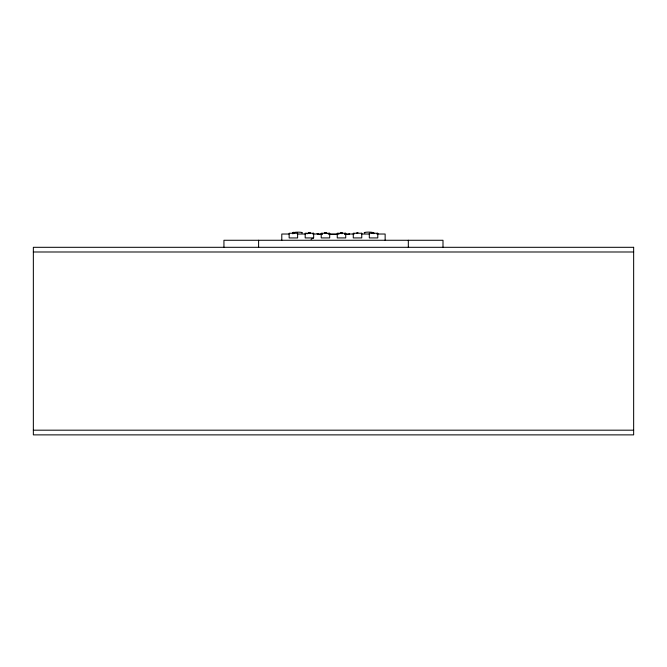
<?xml version="1.0" encoding="UTF-8"?>
<svg xmlns="http://www.w3.org/2000/svg" width="667" height="667" viewBox="0 0 667 667"><rect width="100%" height="100%" fill="white"/><g stroke="black" fill="none" stroke-linecap="round" stroke-linejoin="round"><path stroke-width="1" d="M342.179 233.425C342.179 231.391 340.078 233.458 340.804 233.542C340.212 232.124 343.038 232.583 341.988 233.767M348.791 234.417C350.642 232.833 348.057 234.325 349.541 234.409L344.689 234.417M372.745 233.383L373.57 232.583L373.879 233.708M372.72 233.233L373.403 232.675L374.07 233.233M311.055 239.336L313.515 237.927M289.028 234.025L281.791 234.025L281.791 240.27M297.299 234.025L305.561 234.025M312.798 234.025L322.103 234.025M329.331 234.025L337.602 234.025M344.839 234.025L354.135 234.025M361.372 234.025L369.643 234.025M376.872 234.025L385.142 234.025L385.142 240.27M322.294 234.417L317.4 234.409C320.043 234.092 315.216 233.325 317.851 233.7M328.914 234.417L338.061 234.417M33.35 251.993L633.65 251.993M33.35 430.182L633.65 430.182M318.009 233.85L318.251 234.425M356.737 233.383C356.512 232.191 359.63 232.116 356.737 233.417M292.671 233.467L293.088 232.616A0.975 0.892 1.8 0 1 293.989 232.616L294.405 233.467A0.9 0.9 0 0 0 293.922 232.416A0.9 0.9 0 0 0 292.805 232.716A0.9 0.9 0 0 0 292.905 233.867M442.996 247.307L442.996 240.27L223.937 240.27L223.937 247.307M408.329 240.27L408.329 247.307M258.604 240.27L258.604 247.307M364.849 233.041A4.386 0.609 0 0 1 366.133 232.233A4.386 0.609 0 0 1 372.003 232.341A4.386 0.609 0 0 1 371.744 233.167M294.222 232.475A4.386 0.609 0 0 1 300.217 232.249A4.386 0.609 0 0 1 301.817 233.083M308.713 233.016L308.713 233.45L309.721 232.433L310.305 233.45L309.922 232.658A0.892 0.817 1.1 0 0 309.096 232.658L308.713 233.075M324.746 233.033C324.429 231.858 327.347 233.442 325.905 232.675A0.85 0.775 0.6 0 0 325.112 232.675L324.746 233.066M338.628 233.708L339.186 233.767L338.628 233.708M327.922 233.658L328.523 233.733L327.914 233.667M306.503 233.558L306.295 233.642A0.9 0.9 0 0 1 307.387 233.783A0.9 0.892 48.6 0 0 306.503 233.558M297.615 233.258L289.144 233.258L289.144 237.944L297.615 237.944L297.615 233.258M313.657 233.242L305.186 233.242L305.186 237.927L313.657 237.927L313.657 233.242M329.69 233.242L321.219 233.242L321.219 237.927L329.69 237.927L329.69 233.242M345.723 233.242L337.252 233.242L337.252 237.927L345.723 237.927L345.723 233.242M361.756 233.242L353.277 233.242L353.277 237.927L361.756 237.927L361.756 233.242M377.789 233.242L369.31 233.242L369.31 237.927L377.789 237.927L377.789 233.242M633.65 247.307L33.35 247.307L33.35 434.876L633.65 434.876L633.65 247.307"/></g></svg>
